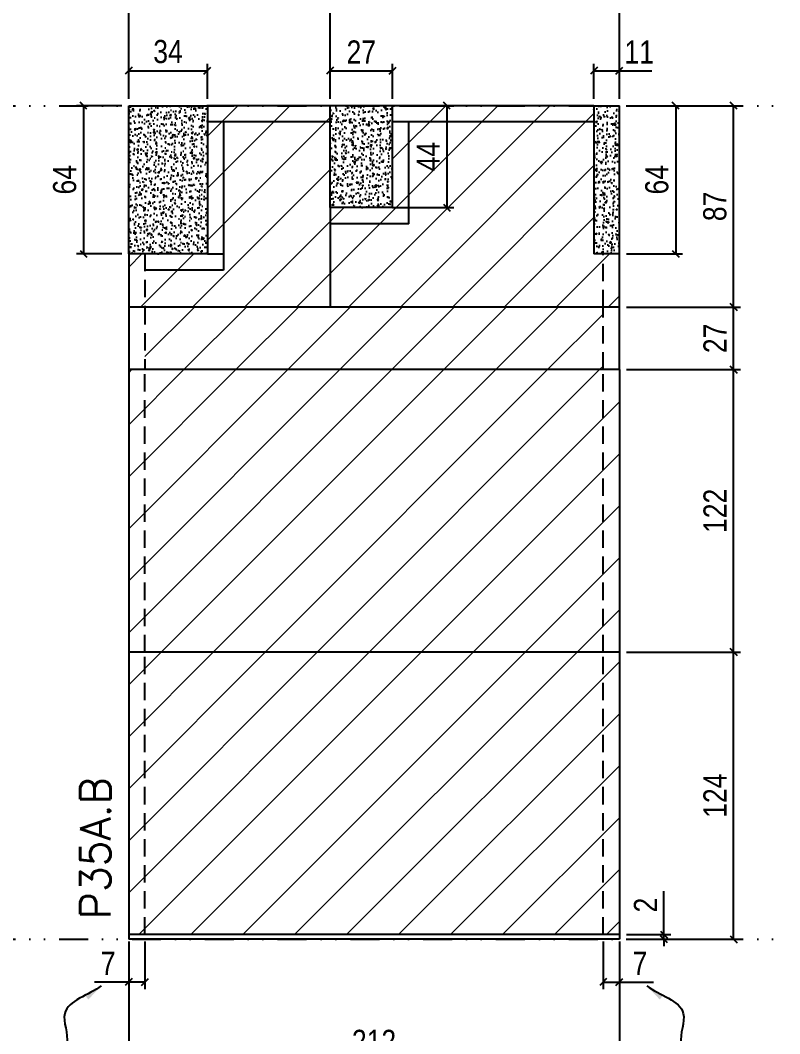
# Model space of a CAD drawing. Extents: x 2949 to 9203, y -16089 to 12527.
# Drawn here: x 3777.8 to 4105.9, y -11144.3 to -10706.6 of the extents above; entities that cross this region are included whole.
import ezdxf

# ---------------------------------------------------------------- set-up
doc = ezdxf.new("R2010")
doc.units = 0
doc.linetypes.add('DIVIDE2', pattern=[0.625, 0.25, -0.125, 0, -0.125, 0, -0.125])
doc.linetypes.add('HIDDEN', pattern=[0.375, 0.25, -0.125])
for name, color, linetype in [('COTA', 241, 'Continuous'), ('Nível', 160, 'Continuous'), ('Painéis', 200, 'Continuous'), ('Romaneio', 10, 'Continuous'), ('SARR_2.2x7', 40, 'Continuous'), ('Sarrafo de Pressão', 42, 'HIDDEN')]:
    doc.layers.add(name, color=color, linetype=linetype)
doc.layers.add('Hachura', color=251, linetype='Continuous', lineweight=9)
doc.layers.add('Texto Seção', color=7, linetype='Continuous', lineweight=15)
doc.styles.add('COTA TECNICA', font='techl___.ttf', dxfattribs={"height": 10})
doc.styles.add('COTA TECNICA-50', font='techl___.ttf', dxfattribs={"height": 10})
doc.styles.add('REGUA-120', font='ROMANS.shx', dxfattribs={"height": 15})
doc.styles.get("Standard").update_dxf_attribs({"font": 'arial.ttf'})
doc.dimstyles.new('COTA PAINEL-50', dxfattribs={"dimtxt": 10, "dimasz": 3, "dimexe": 3, "dimexo": 3, "dimgap": 3, "dimtad": 1, "dimdec": 1, "dimzin": 12, "dimdsep": 46, "dimtxsty": 'COTA TECNICA-50', "dimblk1": 'OBLIQUE', "dimblk2": 'OBLIQUE', "dimsah": 1, "dimcen": 0.9, "dimclrd": 4, "dimclre": 4, "dimclrt": 240, "dimadec": 1, "dimazin": 3, "dimtfac": 1, "dimtdec": 1, "dimtmove": 0, "dimatfit": 3, "dimfxl": 1, "dimtolj": 1, "dimtzin": 12, "dimarcsym": 0})
doc.dimstyles.new('PAINEL', dxfattribs={"dimtxt": 10, "dimasz": 3, "dimexe": 3, "dimexo": 3, "dimgap": 3, "dimtad": 1, "dimdec": 1, "dimzin": 12, "dimdsep": 46, "dimtxsty": 'COTA TECNICA', "dimblk1": 'OBLIQUE', "dimblk2": 'OBLIQUE', "dimsah": 1, "dimcen": 0.9, "dimclrd": 4, "dimclre": 4, "dimclrt": 240, "dimadec": 1, "dimazin": 3, "dimtfac": 1, "dimtdec": 1, "dimtmove": 0, "dimatfit": 3, "dimfxl": 1, "dimtolj": 1, "dimtzin": 12, "dimarcsym": 0})
doc.dimstyles.get("Standard").update_dxf_attribs({"dimtxt": 0.18, "dimasz": 0.18, "dimexe": 0.18, "dimexo": 0.0625, "dimgap": 0.09, "dimtad": 0, "dimtih": 1, "dimtoh": 1, "dimdec": 4, "dimzin": 0, "dimdsep": 46, "dimtxsty": 'Standard', "dimcen": 0.09, "dimadec": 0, "dimazin": 0, "dimtfac": 1, "dimtdec": 4, "dimtofl": 0, "dimtmove": 0, "dimatfit": 3, "dimfxl": 1, "dimtolj": 1, "dimtzin": 0, "dimarcsym": 0})
pattern_1 = [(45, (846.75, -6270.92), (-11.22532, 11.22532), [])]
pattern_2 = [(50, (-127670.4665, -38779.522), (5.46554007, -0.47817257), [0.5715, -6.2865]), (355, (-127670.4665, -38779.522), (-1.05730264, 5.73170536), [0.4572, -5.02921753]), (100.4514447, (-127670.011, -38779.562), (4.40823741, 5.25353256), [0.48570026, -5.34270734]), (46.1842, (-127670.4665, -38777.998), (8.13237123, -1.26126984), [0.85725, -9.42975]), (96.6355576, (-127669.789, -38778.103), (7.122124, 7.42278374), [0.7285507, -8.01406824]), (351.184151, (-127670.4665, -38777.998), (7.122124, 7.42278374), [0.685799, -7.54379196]), (21, (-127669.7045, -38778.379), (4.54843174, -3.06795595), [0.5715, -6.2865]), (326, (-127669.7045, -38778.379), (1.85406085, 5.52563898), [0.4572, -5.0292]), (71.451445, (-127669.3255, -38778.6347), (6.40249258, 2.45768307), [0.48570026, -5.34269813]), (37.5, (-127670.4665, -38779.522), (0.092658098, 2.536651166), [0, -4.96824, 0, -5.1054, 0, -5.04825]), (7.5, (-127670.4665, -38779.522), (2.004589875, 3.005417245), [0, -2.91084, 0, -4.85394, 0, -1.92405]), (327.5, (-127672.1658, -38779.522), (4.067717855, -0.17186232), [0, -1.905, 0, -5.9436, 0, -7.8867]), (317.5, (-127672.9278, -38779.522), (4.44387544, 0.76279473), [0, -2.4765, 0, -3.94716, 0, -5.6007])]

# ---------------------------------------------------------------- blocks, each defined once
blk = doc.blocks.new('_Oblique')
at = {"color": 0, "linetype": 'ByBlock', "lineweight": -2}
blk.add_line((-0.5, -0.5), (0.5, 0.5), dxfattribs=at)
blk = doc.blocks.new('*D2856')
at = {"layer": 'COTA', "color": 4, "lineweight": -2, "transparency": 16777216}
for p, q in [((3824.66, -11104.48), (3824.66, -11158.66)), ((4036.66, -11104.48), (4036.66, -11158.66)), ((4036.66, -11155.66), (3824.66, -11155.66))]:
    blk.add_line(p, q, dxfattribs=at)
at = {"layer": 'Defpoints', "color": 0, "transparency": 16777216}
for p in [(3824.66, -11101.48), (4036.66, -11101.48), (3824.66, -11155.66)]:
    blk.add_point(p, dxfattribs=at)
at = {"layer": 'COTA', "color": 4, "lineweight": -2, "transparency": 16777216, "xscale": 3, "yscale": 3, "zscale": 3, "rotation": 180}
blk.add_blockref('_Oblique', (3824.66, -11155.66), dxfattribs=at)
at = {"layer": 'COTA', "color": 4, "lineweight": -2, "transparency": 16777216, "xscale": 3, "yscale": 3, "zscale": 3}
blk.add_blockref('_Oblique', (4036.66, -11155.66), dxfattribs=at)
at = {"layer": 'COTA', "color": 240, "transparency": 16777216, "insert": (3930.66, -11147.6), "char_height": 10, "attachment_point": 5, "style": 'COTA TECNICA'}
blk.add_mtext('\\A1;212', dxfattribs=at)
blk = doc.blocks.new('*D2857')
at = {"layer": 'COTA', "color": 4, "lineweight": -2, "transparency": 16777216}
for p, q in [((3831.66, -11104.48), (3831.66, -11124.99)), ((3824.66, -11106.48), (3824.66, -11124.99)), ((3824.66, -11121.99), (3809.93, -11121.99)), ((3831.66, -11121.99), (3824.66, -11121.99))]:
    blk.add_line(p, q, dxfattribs=at)
at = {"layer": 'Defpoints', "color": 0, "transparency": 16777216}
for p in [(3824.66, -11103.48), (3831.66, -11101.48), (3824.66, -11121.99)]:
    blk.add_point(p, dxfattribs=at)
at = {"layer": 'COTA', "color": 4, "lineweight": -2, "transparency": 16777216, "xscale": 3, "yscale": 3, "zscale": 3, "rotation": 180}
blk.add_blockref('_Oblique', (3824.66, -11121.99), dxfattribs=at)
at = {"layer": 'COTA', "color": 4, "lineweight": -2, "transparency": 16777216, "xscale": 3, "yscale": 3, "zscale": 3}
blk.add_blockref('_Oblique', (3831.66, -11121.99), dxfattribs=at)
at = {"layer": 'COTA', "color": 240, "transparency": 16777216, "insert": (3815.79, -11113.92), "char_height": 10, "attachment_point": 5, "style": 'COTA TECNICA-50'}
blk.add_mtext('\\A1;7', dxfattribs=at)
blk = doc.blocks.new('*D2858')
at = {"layer": 'COTA', "color": 4, "lineweight": -2, "transparency": 16777216}
for p, q in [((4029.66, -11104.48), (4029.66, -11124.99)), ((4036.66, -11106.48), (4036.66, -11124.99)), ((4029.66, -11121.99), (4036.66, -11121.99)), ((4036.66, -11121.99), (4051.39, -11121.99))]:
    blk.add_line(p, q, dxfattribs=at)
at = {"layer": 'Defpoints', "color": 0, "transparency": 16777216}
for p in [(4029.66, -11101.48), (4036.66, -11103.48), (4036.66, -11121.99)]:
    blk.add_point(p, dxfattribs=at)
at = {"layer": 'COTA', "color": 4, "lineweight": -2, "transparency": 16777216, "xscale": 3, "yscale": 3, "zscale": 3, "rotation": 180}
blk.add_blockref('_Oblique', (4029.66, -11121.99), dxfattribs=at)
at = {"layer": 'COTA', "color": 4, "lineweight": -2, "transparency": 16777216, "xscale": 3, "yscale": 3, "zscale": 3}
blk.add_blockref('_Oblique', (4036.66, -11121.99), dxfattribs=at)
at = {"layer": 'COTA', "color": 240, "transparency": 16777216, "insert": (4045.52, -11113.92), "char_height": 10, "attachment_point": 5, "style": 'COTA TECNICA-50'}
blk.add_mtext('\\A1;7', dxfattribs=at)
blk = doc.blocks.new('*D2859')
at = {"layer": 'Defpoints', "color": 0, "linetype": 'ByBlock', "transparency": 16777216}
for p in [(4036.66, -10979.48), (4086.02, -10979.48), (4036.66, -11103.48)]:
    blk.add_point(p, dxfattribs=at)
at = {"layer": 'Romaneio', "color": 4, "linetype": 'ByBlock', "lineweight": -2, "transparency": 16777216}
for p, q in [((4039.66, -10979.48), (4089.02, -10979.48)), ((4086.02, -11103.48), (4086.02, -10979.48)), ((4039.66, -11103.48), (4089.02, -11103.48))]:
    blk.add_line(p, q, dxfattribs=at)
at = {"layer": 'Romaneio', "color": 4, "linetype": 'ByBlock', "lineweight": -2, "transparency": 16777216, "xscale": 3, "yscale": 3, "zscale": 3}
for p, rotation in [((4086.02, -10979.48), 90), ((4086.02, -11103.48), 270)]:
    blk.add_blockref('_Oblique', p, dxfattribs=dict(at, rotation=rotation))
at = {"layer": 'Romaneio', "color": 240, "linetype": 'ByBlock', "transparency": 16777216, "insert": (4077.95, -11041.48), "char_height": 10, "attachment_point": 5, "rotation": 90, "style": 'COTA TECNICA'}
blk.add_mtext('\\A1;124', dxfattribs=at)
blk = doc.blocks.new('*D2860')
at = {"layer": 'COTA', "color": 4, "lineweight": -2, "transparency": 16777216}
for p, q in [((4055.92, -11101.48), (4055.92, -11082.68)), ((4039.66, -11101.48), (4058.92, -11101.48)), ((4039.66, -11103.48), (4058.92, -11103.48)), ((4055.92, -11103.48), (4055.92, -11101.48)), ((4055.92, -11103.48), (4055.92, -11106.48))]:
    blk.add_line(p, q, dxfattribs=at)
at = {"layer": 'Defpoints', "color": 0, "transparency": 16777216}
for p in [(4036.66, -11101.48), (4036.66, -11103.48), (4055.92, -11103.48)]:
    blk.add_point(p, dxfattribs=at)
at = {"layer": 'COTA', "color": 4, "lineweight": -2, "transparency": 16777216, "xscale": 3, "yscale": 3, "zscale": 3}
for p, rotation in [((4055.92, -11101.48), 270), ((4055.92, -11103.48), 90)]:
    blk.add_blockref('_Oblique', p, dxfattribs=dict(at, rotation=rotation))
at = {"layer": 'COTA', "color": 240, "transparency": 16777216, "insert": (4047.92, -11088.74), "char_height": 10, "attachment_point": 5, "rotation": 90, "style": 'COTA TECNICA-50'}
blk.add_mtext('\\A1;2', dxfattribs=at)
blk = doc.blocks.new('*D2877')
at = {"layer": 'COTA', "color": 4, "linetype": 'ByBlock', "lineweight": -2, "transparency": 16777216}
for p, q in [((4039.66, -10857.48), (4089.02, -10857.48)), ((4086.02, -10979.48), (4086.02, -10857.48)), ((4039.66, -10979.48), (4089.02, -10979.48))]:
    blk.add_line(p, q, dxfattribs=at)
at = {"layer": 'Defpoints', "color": 0, "linetype": 'ByBlock', "transparency": 16777216}
for p in [(4036.66, -10857.48), (4086.02, -10857.48), (4036.66, -10979.48)]:
    blk.add_point(p, dxfattribs=at)
at = {"layer": 'COTA', "color": 4, "linetype": 'ByBlock', "lineweight": -2, "transparency": 16777216, "xscale": 3, "yscale": 3, "zscale": 3}
for p, rotation in [((4086.02, -10857.48), 90), ((4086.02, -10979.48), 270)]:
    blk.add_blockref('_Oblique', p, dxfattribs=dict(at, rotation=rotation))
at = {"layer": 'COTA', "color": 240, "linetype": 'ByBlock', "transparency": 16777216, "insert": (4077.97, -10918.48), "char_height": 10, "attachment_point": 5, "rotation": 90, "style": 'COTA TECNICA'}
blk.add_mtext('\\A1;122', dxfattribs=at)
blk = doc.blocks.new('*D2869')
at = {"layer": 'COTA', "color": 4, "linetype": 'ByBlock', "lineweight": -2, "transparency": 16777216}
for p, q in [((4039.66, -10743.48), (4089.02, -10743.48)), ((4086.02, -10830.48), (4086.02, -10743.48)), ((4039.66, -10830.48), (4089.02, -10830.48))]:
    blk.add_line(p, q, dxfattribs=at)
at = {"layer": 'Defpoints', "color": 0, "linetype": 'ByBlock', "transparency": 16777216}
for p in [(4036.66, -10743.48), (4086.02, -10743.48), (4036.66, -10830.48)]:
    blk.add_point(p, dxfattribs=at)
at = {"layer": 'COTA', "color": 4, "linetype": 'ByBlock', "lineweight": -2, "transparency": 16777216, "xscale": 3, "yscale": 3, "zscale": 3}
for p, rotation in [((4086.02, -10743.48), 90), ((4086.02, -10830.48), 270)]:
    blk.add_blockref('_Oblique', p, dxfattribs=dict(at, rotation=rotation))
at = {"layer": 'COTA', "color": 240, "linetype": 'ByBlock', "transparency": 16777216, "insert": (4077.93, -10786.98), "char_height": 10, "attachment_point": 5, "rotation": 90, "style": 'COTA TECNICA'}
blk.add_mtext('\\A1;87', dxfattribs=at)
blk = doc.blocks.new('*D2870')
at = {"layer": 'COTA', "color": 4, "linetype": 'ByBlock', "lineweight": -2, "transparency": 16777216}
for p, q in [((4025.66, -10740.48), (4025.66, -10725.37)), ((4036.66, -10740.48), (4036.66, -10725.37)), ((4025.66, -10728.37), (4036.66, -10728.37)), ((4036.66, -10728.37), (4050.74, -10728.37))]:
    blk.add_line(p, q, dxfattribs=at)
at = {"layer": 'Defpoints', "color": 0, "linetype": 'ByBlock', "transparency": 16777216}
for p in [(4036.66, -10728.37), (4025.66, -10743.48), (4036.66, -10743.48)]:
    blk.add_point(p, dxfattribs=at)
at = {"layer": 'COTA', "color": 4, "linetype": 'ByBlock', "lineweight": -2, "transparency": 16777216, "xscale": 3, "yscale": 3, "zscale": 3, "rotation": 180}
blk.add_blockref('_Oblique', (4025.66, -10728.37), dxfattribs=at)
at = {"layer": 'COTA', "color": 4, "linetype": 'ByBlock', "lineweight": -2, "transparency": 16777216, "xscale": 3, "yscale": 3, "zscale": 3}
blk.add_blockref('_Oblique', (4036.66, -10728.37), dxfattribs=at)
at = {"layer": 'COTA', "color": 240, "linetype": 'ByBlock', "transparency": 16777216, "insert": (4045.2, -10720.31), "char_height": 10, "attachment_point": 5, "style": 'COTA TECNICA'}
blk.add_mtext('\\A1;11', dxfattribs=at)
blk = doc.blocks.new('*D2888')
at = {"layer": 'COTA', "color": 4, "linetype": 'ByBlock', "lineweight": -2, "transparency": 16777216}
for p, q in [((3824.66, -10740.48), (3824.66, -10725.37)), ((3858.66, -10740.48), (3858.66, -10725.37)), ((3824.66, -10728.37), (3858.66, -10728.37))]:
    blk.add_line(p, q, dxfattribs=at)
at = {"layer": 'Defpoints', "color": 0, "linetype": 'ByBlock', "transparency": 16777216}
for p in [(3858.66, -10728.37), (3824.66, -10743.48), (3858.66, -10743.48)]:
    blk.add_point(p, dxfattribs=at)
at = {"layer": 'COTA', "color": 4, "linetype": 'ByBlock', "lineweight": -2, "transparency": 16777216, "xscale": 3, "yscale": 3, "zscale": 3, "rotation": 180}
blk.add_blockref('_Oblique', (3824.66, -10728.37), dxfattribs=at)
at = {"layer": 'COTA', "color": 4, "linetype": 'ByBlock', "lineweight": -2, "transparency": 16777216, "xscale": 3, "yscale": 3, "zscale": 3}
blk.add_blockref('_Oblique', (3858.66, -10728.37), dxfattribs=at)
at = {"layer": 'COTA', "color": 240, "linetype": 'ByBlock', "transparency": 16777216, "insert": (3841.66, -10720.15), "char_height": 10, "attachment_point": 5, "style": 'COTA TECNICA'}
blk.add_mtext('\\A1;34', dxfattribs=at)
blk = doc.blocks.new('*D2894')
at = {"layer": 'COTA', "color": 4, "lineweight": -2, "transparency": 16777216}
for p, q in [((4039.66, -10743.48), (4063.98, -10743.48)), ((4060.98, -10743.48), (4060.98, -10807.48)), ((4039.66, -10807.48), (4063.98, -10807.48))]:
    blk.add_line(p, q, dxfattribs=at)
at = {"layer": 'Defpoints', "color": 0, "transparency": 16777216}
for p in [(4036.66, -10743.48), (4036.66, -10807.48), (4060.98, -10807.48)]:
    blk.add_point(p, dxfattribs=at)
at = {"layer": 'COTA', "color": 4, "lineweight": -2, "transparency": 16777216, "xscale": 3, "yscale": 3, "zscale": 3}
for p, rotation in [((4060.98, -10743.48), 90), ((4060.98, -10807.48), 270)]:
    blk.add_blockref('_Oblique', p, dxfattribs=dict(at, rotation=rotation))
at = {"layer": 'COTA', "color": 240, "transparency": 16777216, "insert": (4052.87, -10775.48), "char_height": 10, "attachment_point": 5, "rotation": 90, "style": 'COTA TECNICA'}
blk.add_mtext('\\A1;64', dxfattribs=at)
blk = doc.blocks.new('*D2895')
at = {"layer": 'COTA', "color": 4, "lineweight": -2, "transparency": 16777216}
for p, q in [((3821.66, -10743.48), (3802.15, -10743.48)), ((3805.15, -10743.48), (3805.15, -10807.48)), ((3821.66, -10807.48), (3802.15, -10807.48))]:
    blk.add_line(p, q, dxfattribs=at)
at = {"layer": 'Defpoints', "color": 0, "transparency": 16777216}
for p in [(3824.66, -10743.48), (3805.15, -10807.48), (3824.66, -10807.48)]:
    blk.add_point(p, dxfattribs=at)
at = {"layer": 'COTA', "color": 4, "lineweight": -2, "transparency": 16777216, "xscale": 3, "yscale": 3, "zscale": 3}
for p, rotation in [((3805.15, -10743.48), 90), ((3805.15, -10807.48), 270)]:
    blk.add_blockref('_Oblique', p, dxfattribs=dict(at, rotation=rotation))
at = {"layer": 'COTA', "color": 240, "transparency": 16777216, "insert": (3797.05, -10775.48), "char_height": 10, "attachment_point": 5, "rotation": 90, "style": 'COTA TECNICA'}
blk.add_mtext('\\A1;64', dxfattribs=at)
blk = doc.blocks.new('*D2898')
at = {"layer": 'COTA', "color": 4, "lineweight": -2, "transparency": 16777216}
for p, q in [((3911.66, -10740.48), (3911.66, -10725.37)), ((3938.66, -10740.48), (3938.66, -10725.37)), ((3911.66, -10728.37), (3938.66, -10728.37))]:
    blk.add_line(p, q, dxfattribs=at)
at = {"layer": 'Defpoints', "color": 0, "transparency": 16777216}
for p in [(3938.66, -10728.37), (3911.66, -10743.48), (3938.66, -10743.48)]:
    blk.add_point(p, dxfattribs=at)
at = {"layer": 'COTA', "color": 4, "lineweight": -2, "transparency": 16777216, "xscale": 3, "yscale": 3, "zscale": 3, "rotation": 180}
blk.add_blockref('_Oblique', (3911.66, -10728.37), dxfattribs=at)
at = {"layer": 'COTA', "color": 4, "lineweight": -2, "transparency": 16777216, "xscale": 3, "yscale": 3, "zscale": 3}
blk.add_blockref('_Oblique', (3938.66, -10728.37), dxfattribs=at)
at = {"layer": 'COTA', "color": 240, "transparency": 16777216, "insert": (3925.16, -10720.3), "char_height": 10, "attachment_point": 5, "style": 'COTA TECNICA'}
blk.add_mtext('\\A1;27', dxfattribs=at)
blk = doc.blocks.new('*D2899')
at = {"layer": 'COTA', "color": 4, "lineweight": -2, "transparency": 16777216}
for p, q in [((3941.66, -10743.48), (3965.12, -10743.48)), ((3962.12, -10743.48), (3962.12, -10787.48)), ((3941.66, -10787.48), (3965.12, -10787.48))]:
    blk.add_line(p, q, dxfattribs=at)
at = {"layer": 'Defpoints', "color": 0, "transparency": 16777216}
for p in [(3938.66, -10743.48), (3938.66, -10787.48), (3962.12, -10787.48)]:
    blk.add_point(p, dxfattribs=at)
at = {"layer": 'COTA', "color": 4, "lineweight": -2, "transparency": 16777216, "xscale": 3, "yscale": 3, "zscale": 3}
for p, rotation in [((3962.12, -10743.48), 90), ((3962.12, -10787.48), 270)]:
    blk.add_blockref('_Oblique', p, dxfattribs=dict(at, rotation=rotation))
at = {"layer": 'COTA', "color": 240, "transparency": 16777216, "insert": (3954.05, -10765.48), "char_height": 10, "attachment_point": 5, "rotation": 90, "style": 'COTA TECNICA'}
blk.add_mtext('\\A1;44', dxfattribs=at)
blk = doc.blocks.new('*D2900')
at = {"layer": 'COTA', "color": 4, "lineweight": -2, "transparency": 16777216}
for p, q in [((3911.66, -10740.48), (3911.66, -10687.52)), ((4036.66, -10740.48), (4036.66, -10687.52)), ((3911.66, -10690.52), (4036.66, -10690.52))]:
    blk.add_line(p, q, dxfattribs=at)
at = {"layer": 'Defpoints', "color": 0, "transparency": 16777216}
for p in [(4036.66, -10690.52), (3911.66, -10743.48), (4036.66, -10743.48)]:
    blk.add_point(p, dxfattribs=at)
at = {"layer": 'COTA', "color": 4, "lineweight": -2, "transparency": 16777216, "xscale": 3, "yscale": 3, "zscale": 3, "rotation": 180}
blk.add_blockref('_Oblique', (3911.66, -10690.52), dxfattribs=at)
at = {"layer": 'COTA', "color": 4, "lineweight": -2, "transparency": 16777216, "xscale": 3, "yscale": 3, "zscale": 3}
blk.add_blockref('_Oblique', (4036.66, -10690.52), dxfattribs=at)
at = {"layer": 'COTA', "color": 240, "transparency": 16777216, "insert": (3974.16, -10682.41), "char_height": 10, "attachment_point": 5, "style": 'COTA TECNICA'}
blk.add_mtext('\\A1;125', dxfattribs=at)
blk = doc.blocks.new('*D2871')
at = {"layer": 'COTA', "color": 4, "lineweight": -2, "transparency": 16777216}
for p, q in [((3824.66, -10740.48), (3824.66, -10687.52)), ((3911.66, -10740.48), (3911.66, -10687.52)), ((3824.66, -10690.52), (3911.66, -10690.52))]:
    blk.add_line(p, q, dxfattribs=at)
at = {"layer": 'Defpoints', "color": 0, "transparency": 16777216}
for p in [(3911.66, -10690.52), (3824.66, -10743.48), (3911.66, -10743.48)]:
    blk.add_point(p, dxfattribs=at)
at = {"layer": 'COTA', "color": 4, "lineweight": -2, "transparency": 16777216, "xscale": 3, "yscale": 3, "zscale": 3, "rotation": 180}
blk.add_blockref('_Oblique', (3824.66, -10690.52), dxfattribs=at)
at = {"layer": 'COTA', "color": 4, "lineweight": -2, "transparency": 16777216, "xscale": 3, "yscale": 3, "zscale": 3}
blk.add_blockref('_Oblique', (3911.66, -10690.52), dxfattribs=at)
at = {"layer": 'COTA', "color": 240, "transparency": 16777216, "insert": (3868.16, -10682.42), "char_height": 10, "attachment_point": 5, "style": 'COTA TECNICA'}
blk.add_mtext('\\A1;87', dxfattribs=at)
blk = doc.blocks.new('*D2902')
at = {"layer": 'COTA', "color": 4, "linetype": 'ByBlock', "lineweight": -2, "transparency": 16777216}
for p, q in [((4039.66, -10830.48), (4089.02, -10830.48)), ((4086.02, -10857.48), (4086.02, -10830.48)), ((4039.66, -10857.48), (4089.02, -10857.48))]:
    blk.add_line(p, q, dxfattribs=at)
at = {"layer": 'Defpoints', "color": 0, "linetype": 'ByBlock', "transparency": 16777216}
for p in [(4036.66, -10830.48), (4086.02, -10830.48), (4036.66, -10857.48)]:
    blk.add_point(p, dxfattribs=at)
at = {"layer": 'COTA', "color": 4, "linetype": 'ByBlock', "lineweight": -2, "transparency": 16777216, "xscale": 3, "yscale": 3, "zscale": 3}
for p, rotation in [((4086.02, -10830.48), 90), ((4086.02, -10857.48), 270)]:
    blk.add_blockref('_Oblique', p, dxfattribs=dict(at, rotation=rotation))
at = {"layer": 'COTA', "color": 240, "linetype": 'ByBlock', "transparency": 16777216, "insert": (4077.95, -10843.98), "char_height": 10, "attachment_point": 5, "rotation": 90, "style": 'COTA TECNICA'}
blk.add_mtext('\\A1;27', dxfattribs=at)

msp = doc.modelspace()

# ---------------------------------------------------------------- hatches: boundary and pattern name
at = {"layer": 'COTA', "linetype": 'ByBlock'}
h = msp.add_hatch(dxfattribs=at)
h.set_pattern_fill('AR-CONC', color=256, scale=0.03)
h.set_pattern_definition(pattern_2)
h.paths.add_polyline_path([(3858.66, -10743.48), (3824.66, -10743.48), (3824.66, -10807.48), (3858.66, -10807.48)])
h = msp.add_hatch(dxfattribs=at)
h.set_pattern_fill('AR-CONC', color=256, scale=0.03)
h.set_pattern_definition([(50, (846.7493, -6301.9194), (5.46554, -0.4781726), [0.5715, -6.2865]), (355, (846.7493, -6301.9194), (-1.0573026, 5.7317054), [0.4572, -5.0292175]), (100.45144, (847.205, -6301.9593), (4.4082374, 5.2535326), [0.4857, -5.3427073]), (46.1842, (846.749, -6300.3954), (8.132371, -1.26127), [0.85725, -9.42975]), (96.63556, (847.427, -6300.5005), (7.122124, 7.422784), [0.728551, -8.014068]), (351.18415, (846.749, -6300.3954), (7.122124, 7.422784), [0.685799, -7.543792]), (21, (847.5113, -6300.7764), (4.5484317, -3.067956), [0.5715, -6.2865]), (326, (847.5113, -6300.7764), (1.854061, 5.525639), [0.4572, -5.0292]), (71.45144, (847.8904, -6301.032), (6.4024926, 2.457683), [0.4857, -5.342698]), (37.5, (846.7493, -6301.9194), (0.0926581, 2.5366512), [0, -4.96824, 0, -5.1054, 0, -5.04825]), (7.5, (846.7493, -6301.9194), (2.0045899, 3.0054172), [0, -2.91084, 0, -4.85394, 0, -1.92405]), (327.5, (845.05, -6301.9194), (4.06771786, -0.1718623), [0, -1.905, 0, -5.9436, 0, -7.8867]), (317.5, (844.288, -6301.9194), (4.4438754, 0.7627947), [0, -2.4765, 0, -3.94716, 0, -5.6007])])
h.paths.add_polyline_path([(3938.66, -10743.48), (3911.66, -10743.48), (3911.66, -10787.48), (3938.66, -10787.48)])
h = msp.add_hatch(dxfattribs=at)
h.set_pattern_fill('AR-CONC', color=256, scale=0.03)
h.set_pattern_definition(pattern_2)
h.paths.add_polyline_path([(4025.66, -10807.44), (4036.66, -10807.48), (4036.66, -10743.48), (4025.66, -10743.53)])
at = {"layer": 'Hachura'}
h = msp.add_hatch(dxfattribs=at)
h.set_pattern_fill('ANSI31', color=256, scale=5)
h.paths.add_polyline_path([(3911.66, -10743.48), (3858.66, -10743.48), (3858.66, -10807.48), (3824.66, -10807.48), (3824.66, -10830.48), (3911.66, -10830.48), (3911.66, -10787.48)])
h = msp.add_hatch(dxfattribs=at)
h.set_pattern_fill('ANSI31', color=256, scale=5)
h.paths.add_polyline_path([(4025.66, -10743.48), (3938.66, -10743.48), (3938.66, -10787.48), (3911.66, -10787.48), (3911.66, -10830.48), (4036.66, -10830.48), (4036.66, -10807.48), (4025.66, -10807.48)])
at = {"layer": 'Hachura', "linetype": 'ByBlock'}
h = msp.add_hatch(dxfattribs=at)
h.set_pattern_fill('ANSI31', color=256, scale=5)
h.set_pattern_definition(pattern_1)
h.paths.add_polyline_path([(4029.66, -10830.48), (3831.66, -10830.48), (3831.66, -10857.48), (4029.66, -10857.48)])
h = msp.add_hatch(dxfattribs=at)
h.set_pattern_fill('ANSI31', color=256, scale=5)
h.set_pattern_definition(pattern_1)
h.paths.add_polyline_path([(3824.66, -10857.48), (3824.66, -10979.48), (4036.66, -10979.48), (4036.66, -10857.48)])
h = msp.add_hatch(dxfattribs=at)
h.set_pattern_fill('ANSI31', color=256, scale=5)
h.set_pattern_definition(pattern_1)
h.paths.add_polyline_path([(3824.66, -10979.48), (3824.66, -11101.48), (4036.66, -11101.48), (4036.66, -10979.48)])

# ---------------------------------------------------------------- linework, layer by layer
at = {"layer": 'COTA', "linetype": 'ByBlock'}
for p, q in [((3824.66, -10807.48), (3824.66, -10743.48)), ((3824.66, -10743.48), (3858.47, -10743.48)), ((3938.66, -10743.48), (3911.66, -10743.48)), ((4025.66, -10743.48), (4036.66, -10743.48)), ((4036.66, -10807.48), (4036.66, -10743.48)), ((3858.66, -10807.48), (3865.66, -10807.48)), ((3865.66, -10807.48), (3865.66, -10814.48))]:
    msp.add_line(p, q, dxfattribs=at)
at = {"layer": 'Nível', "color": 4, "linetype": 'DIVIDE2', "ltscale": 50}
for p, q in [((3322.9, -10743.48), (4394.03, -10743.48)), ((3322.9, -11103.48), (4394.03, -11103.48))]:
    msp.add_line(p, q, dxfattribs=at)
at = {"layer": 'Painéis', "linetype": 'ByBlock'}
for p, q in [((3911.66, -10743.48), (3858.47, -10743.48)), ((3858.66, -10743.48), (3858.66, -10807.48)), ((4025.66, -10743.48), (3938.66, -10743.48)), ((4025.66, -10743.48), (4025.66, -10807.48)), ((4036.66, -10743.48), (4036.66, -10743.48)), ((3858.66, -10787.48), (3858.47, -10787.48)), ((3938.66, -10787.48), (3911.66, -10787.48)), ((3858.66, -10807.48), (3824.66, -10807.48)), ((4036.66, -10807.48), (4025.66, -10807.48)), ((4036.66, -10830.48), (3824.66, -10830.48)), ((3824.66, -10857.48), (3824.66, -11103.48)), ((4036.66, -10857.48), (3824.66, -10857.48)), ((4036.66, -10857.48), (4036.66, -11103.48)), ((4036.66, -10979.48), (3824.66, -10979.48)), ((4036.66, -11101.48), (3824.66, -11101.48)), ((4036.66, -11103.48), (3824.66, -11103.48))]:
    msp.add_line(p, q, dxfattribs=at)
at = {"layer": 'Painéis'}
for p, q in [((3911.66, -10787.48), (3911.66, -10743.48)), ((3938.66, -10787.48), (3938.66, -10743.48)), ((3911.66, -10787.48), (3911.66, -10830.48)), ((3824.66, -10807.48), (3824.66, -10834.48)), ((4036.66, -10834.48), (4036.66, -10807.48)), ((3824.66, -10834.48), (3824.66, -10857.48)), ((4036.66, -10857.48), (4036.66, -10834.48))]:
    msp.add_line(p, q, dxfattribs=at)
at = {"layer": 'SARR_2.2x7'}
for p, q in [((3911.66, -10750.48), (3858.47, -10750.48)), ((3865.66, -10750.48), (3865.66, -10807.48)), ((4025.66, -10750.48), (3938.66, -10750.48)), ((3945.66, -10787.48), (3945.66, -10750.48)), ((3938.66, -10787.48), (3945.66, -10787.48)), ((3945.66, -10794.48), (3945.66, -10787.48)), ((3945.66, -10794.48), (3911.66, -10794.48)), ((3865.66, -10814.48), (3831.66, -10814.48))]:
    msp.add_line(p, q, dxfattribs=at)
at = {"layer": 'Sarrafo de Pressão', "ltscale": 30}
for p, q in [((3831.66, -10807.48), (3831.66, -10830.48)), ((4029.66, -10830.48), (4029.66, -10807.48)), ((3831.66, -10830.48), (3831.66, -10857.48)), ((4029.66, -10857.48), (4029.66, -10830.48)), ((3831.66, -10979.48), (3831.66, -10857.48)), ((4029.66, -10979.48), (4029.66, -10857.48)), ((3831.66, -11101.48), (3831.66, -10979.48)), ((4029.66, -11101.48), (4029.66, -10979.48))]:
    msp.add_line(p, q, dxfattribs=at)

# ---------------------------------------------------------------- texts
at = {"layer": 'Texto Seção', "style": 'REGUA-120'}
msp.add_text('P35A.B', height=13, rotation=90, dxfattribs=at).set_placement((3816.76, -11094.85))

# ---------------------------------------------------------------- dimensions: what is measured, and where the dimension line sits
at = {"layer": 'COTA'}
for base, p1, p2, dimstyle, picture, middle in [((3911.66, -10690.52), (3824.66, -10743.48), (3911.66, -10743.48), 'PAINEL', '*D2871', (3868.16, -10682.42)), ((4036.66, -10690.52), (3911.66, -10743.48), (4036.66, -10743.48), 'PAINEL', '*D2900', (3974.16, -10682.41)), ((3938.66, -10728.37), (3911.66, -10743.48), (3938.66, -10743.48), 'PAINEL', '*D2898', (3925.16, -10720.3)), ((4036.66, -11121.99), (4029.66, -11101.48), (4036.66, -11103.48), 'COTA PAINEL-50', '*D2858', (4045.52, -11113.92))]:
    dim = msp.add_linear_dim(base=base, p1=p1, p2=p2, dimstyle=dimstyle, dxfattribs=at)
    dim.commit()
    dim.dimension.update_dxf_attribs({"geometry": picture, "text_midpoint": middle})
at = {"layer": 'COTA', "linetype": 'ByBlock'}
for base, p1, p2, picture, middle in [((3858.66, -10728.37), (3824.66, -10743.48), (3858.66, -10743.48), '*D2888', (3841.66, -10720.15)), ((4036.66, -10728.37), (4025.66, -10743.48), (4036.66, -10743.48), '*D2870', (4045.2, -10720.31))]:
    dim = msp.add_linear_dim(base=base, p1=p1, p2=p2, dimstyle='PAINEL', dxfattribs=at)
    dim.commit()
    dim.dimension.update_dxf_attribs({"geometry": picture, "text_midpoint": middle})
at = {"layer": 'COTA'}
for base, p1, p2, angle, dimstyle, picture, middle in [((3805.15, -10807.48), (3824.66, -10743.48), (3824.66, -10807.48), 90, 'PAINEL', '*D2895', (3797.05, -10775.48)), ((3962.12, -10787.48), (3938.66, -10743.48), (3938.66, -10787.48), 90, 'PAINEL', '*D2899', (3954.05, -10765.48)), ((4060.98, -10807.48), (4036.66, -10743.48), (4036.66, -10807.48), 90, 'PAINEL', '*D2894', (4052.87, -10775.48)), ((3824.66, -11121.99), (3831.66, -11101.48), (3824.66, -11103.48), 180, 'COTA PAINEL-50', '*D2857', (3815.79, -11113.92))]:
    dim = msp.add_linear_dim(base=base, p1=p1, p2=p2, angle=angle, dimstyle=dimstyle, dxfattribs=at)
    dim.commit()
    dim.dimension.update_dxf_attribs({"geometry": picture, "text_midpoint": middle})
at = {"layer": 'COTA', "linetype": 'ByBlock'}
for base, p1, p2, picture, middle in [((4086.02, -10743.48), (4036.66, -10830.48), (4036.66, -10743.48), '*D2869', (4077.93, -10786.98)), ((4086.02, -10830.48), (4036.66, -10857.48), (4036.66, -10830.48), '*D2902', (4077.95, -10843.98)), ((4086.02, -10857.48), (4036.66, -10979.48), (4036.66, -10857.48), '*D2877', (4077.97, -10918.48))]:
    dim = msp.add_linear_dim(base=base, p1=p1, p2=p2, angle=90, dimstyle='PAINEL', dxfattribs=at)
    dim.commit()
    dim.dimension.update_dxf_attribs({"geometry": picture, "text_midpoint": middle})
at = {"layer": 'COTA'}
dim = msp.add_linear_dim(base=(4055.92, -11103.48), p1=(4036.66, -11101.48), p2=(4036.66, -11103.48), angle=90, dimstyle='COTA PAINEL-50', dxfattribs=at)
dim.commit()
dim.dimension.update_dxf_attribs({"geometry": '*D2860', "text_midpoint": (4055.92, -11088.74), "dimtype": 160})
dim = msp.add_linear_dim(base=(3824.66, -11155.66), p1=(4036.66, -11101.48), p2=(3824.66, -11101.48), angle=180, dimstyle='PAINEL', override={"dimarcsym": 2}, dxfattribs=at)
dim.commit()
dim.dimension.update_dxf_attribs({"geometry": '*D2856', "text_midpoint": (3930.66, -11147.6)})
at = {"layer": 'Romaneio', "linetype": 'ByBlock'}
dim = msp.add_aligned_dim(p1=(4036.66, -11103.48), p2=(4036.66, -10979.48), distance=-49.37, dimstyle='PAINEL', dxfattribs=at)
dim.commit()
dim.dimension.update_dxf_attribs({"geometry": '*D2859', "text_midpoint": (4077.95, -11041.48)})

# ---------------------------------------------------------------- leaders
at = {"layer": 'COTA', "path_type": 1}
for points in [[(3812.83, -11123.67), (3797.04, -11135.5), (3797.97, -11148.51), (3792.42, -11158.29)], [(4048.49, -11123.67), (4064.27, -11135.5), (4063.35, -11148.51), (4068.9, -11158.29)]]:
    msp.add_leader(points, dimstyle='Standard', override={"dimasz": 8}, dxfattribs=at)

doc.saveas('drawing.dxf')
